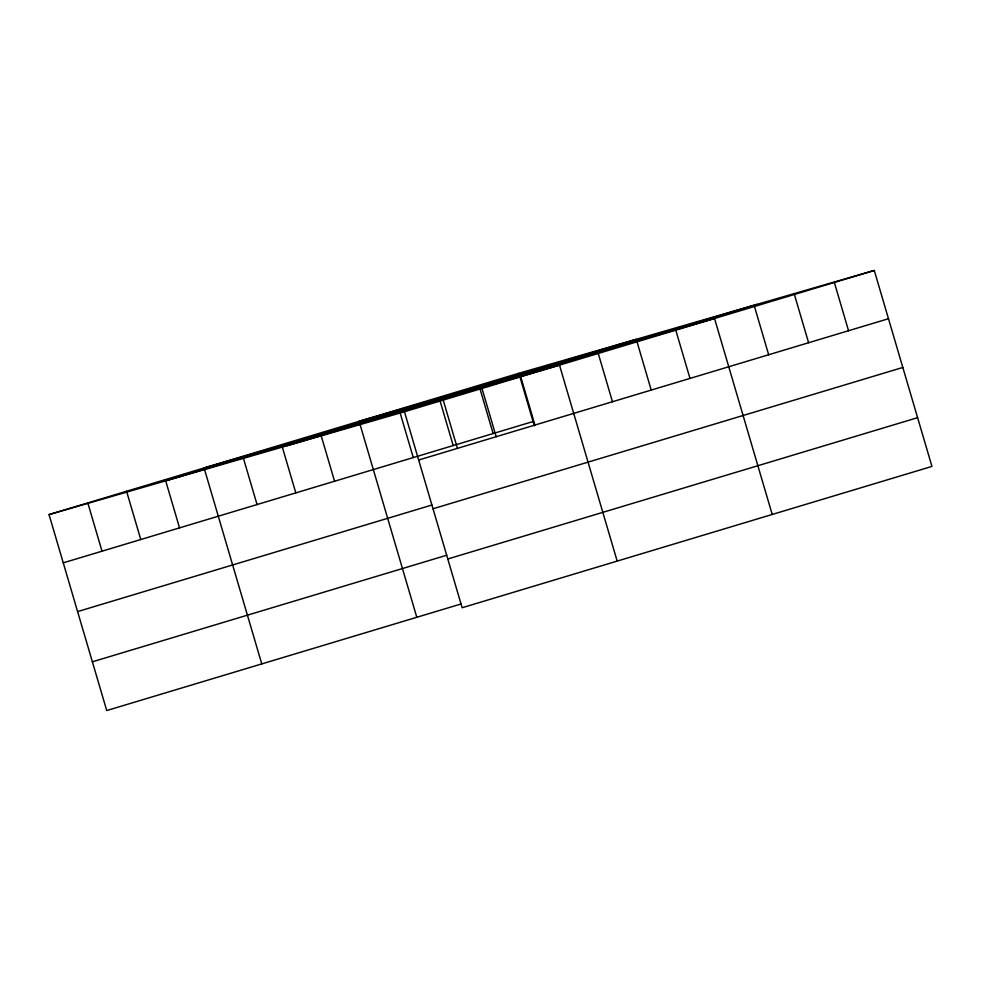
<?xml version="1.0" encoding="UTF-8"?>
<svg xmlns="http://www.w3.org/2000/svg" width="981" height="981" viewBox="0 0 981 981"><rect width="100%" height="100%" fill="white"/><g stroke="black" fill="none" stroke-linecap="round" stroke-linejoin="round"><path stroke-width="1.47" d="M461.021 603.989L106.733 710.551L49.05 514.584L518.863 373.27L874.267 270.449L931.95 466.416L462.137 607.73L404.466 411.762L874.267 270.449M166.341 480.653L636.154 339.34M287.175 445.693L756.989 304.38M63.25 562.849L533.063 421.536M418.666 460.028L888.479 318.715M77.597 611.592L431.885 505.031M433.013 508.771L902.827 367.458M92.386 661.807L446.674 555.246M447.79 558.986L917.603 417.673M204.085 467.949L559.501 365.128L617.172 561.095M49.05 514.584L404.466 411.762M834.341 282.454L848.54 330.732M794.402 294.472L808.614 342.737M754.475 306.489L768.675 354.754M772.219 514.461L714.536 318.494L359.132 421.315L416.802 617.282M675.774 330.156L689.986 378.421M637.012 341.805L651.225 390.082M598.263 353.467L612.463 401.732M520.739 376.79L534.939 425.055M518.863 373.27L534.338 425.84M481.978 388.439L496.19 436.717M480.224 389.665L493.136 433.553M443.216 400.101L457.428 448.366M439.856 400.223L453.197 445.558M399.917 412.228L413.271 457.575M320.799 434.436L334.57 481.242M282.467 447.557L295.808 492.903M243.276 457.759L257.059 504.565M204.514 469.409L261.768 663.916M165.323 479.611L179.535 527.876M126.574 491.26L140.774 539.538M87.812 502.922L102.012 551.187"/></g></svg>
